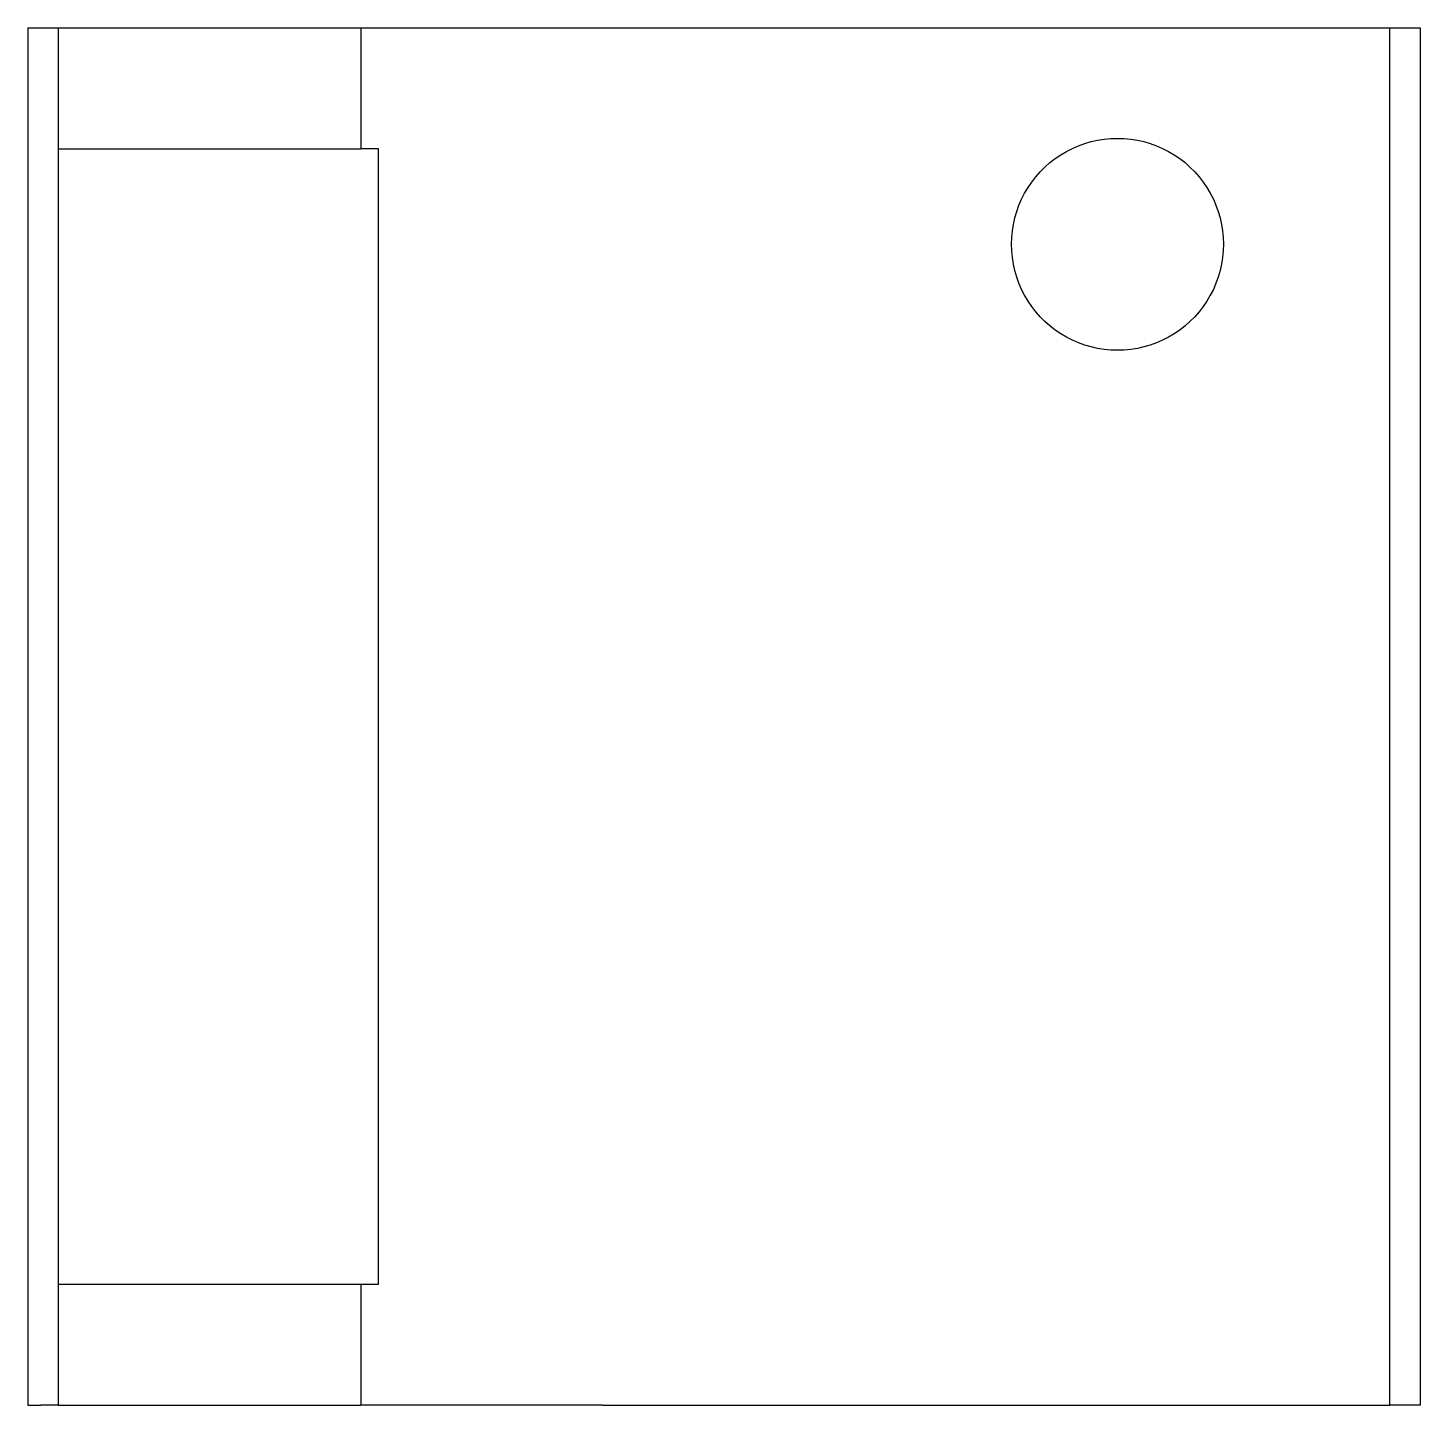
# Model space of a CAD drawing. Header units: metres. Extents: x -46 to 0, y 0 to 45.5.
import ezdxf

# ---------------------------------------------------------------- set-up
doc = ezdxf.new("R2010")
doc.units = ezdxf.units.M

msp = doc.modelspace()

# ---------------------------------------------------------------- linework, layer by layer
for points in [[(-46, 45.5), (-46, 44.59), (-46, 43.68), (-46, 42.77), (-46, 41.86), (-46, 40.95), (-46, 40.04), (-46, 39.13), (-46, 38.22), (-46, 37.31), (-46, 36.4), (-46, 35.49), (-46, 34.58), (-46, 33.67), (-46, 32.76), (-46, 31.85), (-46, 30.94), (-46, 30.03), (-46, 29.12), (-46, 28.21), (-46, 27.3), (-46, 26.39), (-46, 25.48), (-46, 24.57), (-46, 23.66), (-46, 22.75), (-46, 21.84), (-46, 20.93), (-46, 20.02), (-46, 19.11), (-46, 18.2), (-46, 17.29), (-46, 16.38), (-46, 15.47), (-46, 14.56), (-46, 13.65), (-46, 12.74), (-46, 11.83), (-46, 10.92), (-46, 10.01), (-46, 9.1), (-46, 8.19), (-46, 7.28), (-46, 6.37), (-46, 5.46), (-46, 4.55), (-46, 3.64), (-46, 2.73), (-46, 1.82), (-46, 0.91), (-46, 0)], [(-46, 45.5), (-45.999, 45.5), (-45.999, 45.5), (-45.998, 45.5), (-45.997, 45.5), (-45.995, 45.5), (-45.993, 45.5), (-45.991, 45.5), (-45.988, 45.5), (-45.985, 45.5), (-45.982, 45.5), (-45.979, 45.5), (-45.975, 45.5), (-45.97, 45.5), (-45.966, 45.5), (-45.961, 45.5), (-45.955, 45.5), (-45.95, 45.5), (-45.944, 45.5), (-45.937, 45.5), (-45.93, 45.5), (-45.923, 45.5), (-45.916, 45.5), (-45.908, 45.5), (-45.9, 45.5), (-45.892, 45.5), (-45.883, 45.5), (-45.873, 45.5), (-45.864, 45.5), (-45.854, 45.5), (-45.844, 45.5), (-45.834, 45.5), (-45.823, 45.5), (-45.812, 45.5), (-45.8, 45.5), (-45.788, 45.5), (-45.776, 45.5), (-45.764, 45.5), (-45.751, 45.5), (-45.738, 45.5), (-45.724, 45.5), (-45.71, 45.5), (-45.696, 45.5), (-45.682, 45.5), (-45.667, 45.5), (-45.652, 45.5), (-45.636, 45.5), (-45.621, 45.5), (-45.604, 45.5), (-45.588, 45.5), (-45.571, 45.5)], [(-45.571, 45.5), (-45.55, 45.5), (-45.528, 45.5), (-45.506, 45.5), (-45.485, 45.5), (-45.465, 45.5), (-45.444, 45.5), (-45.424, 45.5), (-45.405, 45.5), (-45.386, 45.5), (-45.368, 45.5), (-45.35, 45.5), (-45.332, 45.5), (-45.315, 45.5), (-45.298, 45.5), (-45.282, 45.5), (-45.267, 45.5), (-45.251, 45.5), (-45.236, 45.5), (-45.222, 45.5), (-45.208, 45.5), (-45.194, 45.5), (-45.181, 45.5), (-45.169, 45.5), (-45.156, 45.5), (-45.144, 45.5), (-45.133, 45.5), (-45.123, 45.5), (-45.112, 45.5), (-45.102, 45.5), (-45.093, 45.5), (-45.084, 45.5), (-45.075, 45.5), (-45.067, 45.5), (-45.06, 45.5), (-45.052, 45.5), (-45.046, 45.5), (-45.04, 45.5), (-45.034, 45.5), (-45.028, 45.5), (-45.024, 45.5), (-45.019, 45.5), (-45.015, 45.5), (-45.011, 45.5), (-45.009, 45.5), (-45.006, 45.5), (-45.004, 45.5), (-45.002, 45.5), (-45.002, 45.5), (-45.001, 45.5), (-45, 45.5)], [(-45, 45.5), (-45, 45.42), (-45, 45.34), (-45, 45.26), (-45, 45.18), (-45, 45.1), (-45, 45.02), (-45, 44.94), (-45, 44.86), (-45, 44.78), (-45, 44.7), (-45, 44.62), (-45, 44.54), (-45, 44.46), (-45, 44.38), (-45, 44.3), (-45, 44.22), (-45, 44.14), (-45, 44.06), (-45, 43.98), (-45, 43.9), (-45, 43.82), (-45, 43.74), (-45, 43.66), (-45, 43.58), (-45, 43.5), (-45, 43.42), (-45, 43.34), (-45, 43.26), (-45, 43.18), (-45, 43.1), (-45, 43.02), (-45, 42.94), (-45, 42.86), (-45, 42.78), (-45, 42.7), (-45, 42.62), (-45, 42.54), (-45, 42.46), (-45, 42.38), (-45, 42.3), (-45, 42.22), (-45, 42.14), (-45, 42.06), (-45, 41.98), (-45, 41.9), (-45, 41.82), (-45, 41.74), (-45, 41.66), (-45, 41.58), (-45, 41.5)], [(-45, 45.5), (-44.965, 45.5), (-44.93, 45.5), (-44.895, 45.5), (-44.83, 45.5), (-44.727, 45.5), (-44.623, 45.5), (-44.52, 45.5), (-44.362, 45.5), (-44.195, 45.5), (-44.028, 45.5), (-43.846, 45.5), (-43.624, 45.5), (-43.402, 45.5), (-43.181, 45.5), (-42.928, 45.5), (-42.662, 45.5), (-42.397, 45.5), (-42.127, 45.5), (-41.831, 45.5), (-41.535, 45.5), (-41.239, 45.5), (-40.935, 45.5), (-40.623, 45.5), (-40.312, 45.5), (-40, 45.5), (-39.688, 45.5), (-39.377, 45.5), (-39.065, 45.5), (-38.761, 45.5), (-38.465, 45.5), (-38.169, 45.5), (-37.873, 45.5), (-37.603, 45.5), (-37.338, 45.5), (-37.072, 45.5), (-36.819, 45.5), (-36.598, 45.5), (-36.376, 45.5), (-36.154, 45.5), (-35.972, 45.5), (-35.805, 45.5), (-35.638, 45.5), (-35.48, 45.5), (-35.377, 45.5), (-35.273, 45.5), (-35.17, 45.5), (-35.105, 45.5), (-35.07, 45.5), (-35.035, 45.5), (-35, 45.5)], [(-35, 45.5), (-35, 45.42), (-35, 45.34), (-35, 45.26), (-35, 45.18), (-35, 45.1), (-35, 45.02), (-35, 44.94), (-35, 44.86), (-35, 44.78), (-35, 44.7), (-35, 44.62), (-35, 44.54), (-35, 44.46), (-35, 44.38), (-35, 44.3), (-35, 44.22), (-35, 44.14), (-35, 44.06), (-35, 43.98), (-35, 43.9), (-35, 43.82), (-35, 43.74), (-35, 43.66), (-35, 43.58), (-35, 43.5), (-35, 43.42), (-35, 43.34), (-35, 43.26), (-35, 43.18), (-35, 43.1), (-35, 43.02), (-35, 42.94), (-35, 42.86), (-35, 42.78), (-35, 42.7), (-35, 42.62), (-35, 42.54), (-35, 42.46), (-35, 42.38), (-35, 42.3), (-35, 42.22), (-35, 42.14), (-35, 42.06), (-35, 41.98), (-35, 41.9), (-35, 41.82), (-35, 41.74), (-35, 41.66), (-35, 41.58), (-35, 41.5)], [(-35, 45.5), (-34.986, 45.5), (-34.972, 45.5), (-34.958, 45.5), (-34.932, 45.5), (-34.89, 45.5), (-34.848, 45.5), (-34.805, 45.5), (-34.74, 45.5), (-34.67, 45.5), (-34.601, 45.5), (-34.524, 45.5), (-34.427, 45.5), (-34.331, 45.5), (-34.235, 45.5), (-34.121, 45.5), (-33.999, 45.5), (-33.878, 45.5), (-33.753, 45.5), (-33.608, 45.5), (-33.462, 45.5), (-33.317, 45.5), (-33.159, 45.5), (-32.992, 45.5), (-32.824, 45.5), (-32.657, 45.5), (-32.47, 45.5), (-32.282, 45.5), (-32.095, 45.5), (-31.9, 45.5), (-31.695, 45.5), (-31.49, 45.5), (-31.286, 45.5), (-31.068, 45.5), (-30.848, 45.5), (-30.628, 45.5), (-30.405, 45.5), (-30.173, 45.5), (-29.941, 45.5), (-29.709, 45.5), (-29.47, 45.5), (-29.228, 45.5), (-28.987, 45.5), (-28.745, 45.5), (-28.497, 45.5), (-28.249, 45.5), (-28.002, 45.5), (-27.752, 45.5), (-27.502, 45.5), (-27.251, 45.5), (-27, 45.5)], [(-27, 45.5), (-26.48, 45.5), (-25.96, 45.5), (-25.44, 45.5), (-24.92, 45.5), (-24.4, 45.5), (-23.88, 45.5), (-23.36, 45.5), (-22.84, 45.5), (-22.32, 45.5), (-21.8, 45.5), (-21.28, 45.5), (-20.76, 45.5), (-20.24, 45.5), (-19.72, 45.5), (-19.2, 45.5), (-18.68, 45.5), (-18.16, 45.5), (-17.64, 45.5), (-17.12, 45.5), (-16.6, 45.5), (-16.08, 45.5), (-15.56, 45.5), (-15.04, 45.5), (-14.52, 45.5), (-14, 45.5), (-13.48, 45.5), (-12.96, 45.5), (-12.44, 45.5), (-11.92, 45.5), (-11.4, 45.5), (-10.88, 45.5), (-10.36, 45.5), (-9.84, 45.5), (-9.32, 45.5), (-8.8, 45.5), (-8.28, 45.5), (-7.76, 45.5), (-7.24, 45.5), (-6.72, 45.5), (-6.2, 45.5), (-5.68, 45.5), (-5.16, 45.5), (-4.64, 45.5), (-4.12, 45.5), (-3.6, 45.5), (-3.08, 45.5), (-2.56, 45.5), (-2.04, 45.5), (-1.52, 45.5), (-1, 45.5)], [(-1, 0), (-1, 0.91), (-1, 1.82), (-1, 2.73), (-1, 3.64), (-1, 4.55), (-1, 5.46), (-1, 6.37), (-1, 7.28), (-1, 8.19), (-1, 9.1), (-1, 10.01), (-1, 10.92), (-1, 11.83), (-1, 12.74), (-1, 13.65), (-1, 14.56), (-1, 15.47), (-1, 16.38), (-1, 17.29), (-1, 18.2), (-1, 19.11), (-1, 20.02), (-1, 20.93), (-1, 21.84), (-1, 22.75), (-1, 23.66), (-1, 24.57), (-1, 25.48), (-1, 26.39), (-1, 27.3), (-1, 28.21), (-1, 29.12), (-1, 30.03), (-1, 30.94), (-1, 31.85), (-1, 32.76), (-1, 33.67), (-1, 34.58), (-1, 35.49), (-1, 36.4), (-1, 37.31), (-1, 38.22), (-1, 39.13), (-1, 40.04), (-1, 40.95), (-1, 41.86), (-1, 42.77), (-1, 43.68), (-1, 44.59), (-1, 45.5)], [(-1, 45.5), (-0.98, 45.5), (-0.96, 45.5), (-0.94, 45.5), (-0.92, 45.5), (-0.9, 45.5), (-0.88, 45.5), (-0.86, 45.5), (-0.84, 45.5), (-0.82, 45.5), (-0.8, 45.5), (-0.78, 45.5), (-0.76, 45.5), (-0.74, 45.5), (-0.72, 45.5), (-0.7, 45.5), (-0.68, 45.5), (-0.66, 45.5), (-0.64, 45.5), (-0.62, 45.5), (-0.6, 45.5), (-0.58, 45.5), (-0.56, 45.5), (-0.54, 45.5), (-0.52, 45.5), (-0.5, 45.5), (-0.48, 45.5), (-0.46, 45.5), (-0.44, 45.5), (-0.42, 45.5), (-0.4, 45.5), (-0.38, 45.5), (-0.36, 45.5), (-0.34, 45.5), (-0.32, 45.5), (-0.3, 45.5), (-0.28, 45.5), (-0.26, 45.5), (-0.24, 45.5), (-0.22, 45.5), (-0.2, 45.5), (-0.18, 45.5), (-0.16, 45.5), (-0.14, 45.5), (-0.12, 45.5), (-0.1, 45.5), (-0.08, 45.5), (-0.06, 45.5), (-0.04, 45.5), (-0.02, 45.5), (0, 45.5)], [(0, 45.5), (0, 44.59), (0, 43.68), (0, 42.77), (0, 41.86), (0, 40.95), (0, 40.04), (0, 39.13), (0, 38.22), (0, 37.31), (0, 36.4), (0, 35.49), (0, 34.58), (0, 33.67), (0, 32.76), (0, 31.85), (0, 30.94), (0, 30.03), (0, 29.12), (0, 28.21), (0, 27.3), (0, 26.39), (0, 25.48), (0, 24.57), (0, 23.66), (0, 22.75), (0, 21.84), (0, 20.93), (0, 20.02), (0, 19.11), (0, 18.2), (0, 17.29), (0, 16.38), (0, 15.47), (0, 14.56), (0, 13.65), (0, 12.74), (0, 11.83), (0, 10.92), (0, 10.01), (0, 9.1), (0, 8.19), (0, 7.28), (0, 6.37), (0, 5.46), (0, 4.55), (0, 3.64), (0, 2.73), (0, 1.82), (0, 0.91), (0, 0)], [(-45, 41.5), (-45, 40.75), (-45, 40), (-45, 39.25), (-45, 38.5), (-45, 37.75), (-45, 37), (-45, 36.25), (-45, 35.5), (-45, 34.75), (-45, 34), (-45, 33.25), (-45, 32.5), (-45, 31.75), (-45, 31), (-45, 30.25), (-45, 29.5), (-45, 28.75), (-45, 28), (-45, 27.25), (-45, 26.5), (-45, 25.75), (-45, 25), (-45, 24.25), (-45, 23.5), (-45, 22.75), (-45, 22), (-45, 21.25), (-45, 20.5), (-45, 19.75), (-45, 19), (-45, 18.25), (-45, 17.5), (-45, 16.75), (-45, 16), (-45, 15.25), (-45, 14.5), (-45, 13.75), (-45, 13), (-45, 12.25), (-45, 11.5), (-45, 10.75), (-45, 10), (-45, 9.25), (-45, 8.5), (-45, 7.75), (-45, 7), (-45, 6.25), (-45, 5.5), (-45, 4.75), (-45, 4)], [(-45, 41.5), (-44.965, 41.5), (-44.93, 41.5), (-44.895, 41.5), (-44.83, 41.5), (-44.727, 41.5), (-44.623, 41.5), (-44.52, 41.5), (-44.362, 41.5), (-44.195, 41.5), (-44.028, 41.5), (-43.846, 41.5), (-43.624, 41.5), (-43.402, 41.5), (-43.181, 41.5), (-42.928, 41.5), (-42.662, 41.5), (-42.397, 41.5), (-42.127, 41.5), (-41.831, 41.5), (-41.535, 41.5), (-41.239, 41.5), (-40.935, 41.5), (-40.623, 41.5), (-40.312, 41.5), (-40, 41.5), (-39.688, 41.5), (-39.377, 41.5), (-39.065, 41.5), (-38.761, 41.5), (-38.465, 41.5), (-38.169, 41.5), (-37.873, 41.5), (-37.603, 41.5), (-37.338, 41.5), (-37.072, 41.5), (-36.819, 41.5), (-36.598, 41.5), (-36.376, 41.5), (-36.154, 41.5), (-35.972, 41.5), (-35.805, 41.5), (-35.638, 41.5), (-35.48, 41.5), (-35.377, 41.5), (-35.273, 41.5), (-35.17, 41.5), (-35.105, 41.5), (-35.07, 41.5), (-35.035, 41.5), (-35, 41.5)], [(-34.416, 41.5), (-34.438, 41.5), (-34.461, 41.5), (-34.483, 41.5), (-34.505, 41.5), (-34.525, 41.5), (-34.546, 41.5), (-34.567, 41.5), (-34.586, 41.5), (-34.605, 41.5), (-34.624, 41.5), (-34.643, 41.5), (-34.66, 41.5), (-34.678, 41.5), (-34.695, 41.5), (-34.712, 41.5), (-34.728, 41.5), (-34.743, 41.5), (-34.759, 41.5), (-34.773, 41.5), (-34.787, 41.5), (-34.802, 41.5), (-34.815, 41.5), (-34.828, 41.5), (-34.84, 41.5), (-34.853, 41.5), (-34.864, 41.5), (-34.875, 41.5), (-34.885, 41.5), (-34.896, 41.5), (-34.905, 41.5), (-34.914, 41.5), (-34.923, 41.5), (-34.931, 41.5), (-34.939, 41.5), (-34.946, 41.5), (-34.953, 41.5), (-34.959, 41.5), (-34.965, 41.5), (-34.971, 41.5), (-34.976, 41.5), (-34.98, 41.5), (-34.984, 41.5), (-34.988, 41.5), (-34.991, 41.5), (-34.993, 41.5), (-34.996, 41.5), (-34.997, 41.5), (-34.998, 41.5), (-34.999, 41.5), (-35, 41.5)], [(-34.416, 4), (-34.416, 4.75), (-34.416, 5.5), (-34.416, 6.25), (-34.416, 7), (-34.416, 7.75), (-34.416, 8.5), (-34.416, 9.25), (-34.416, 10), (-34.416, 10.75), (-34.416, 11.5), (-34.416, 12.25), (-34.416, 13), (-34.416, 13.75), (-34.416, 14.5), (-34.416, 15.25), (-34.416, 16), (-34.416, 16.75), (-34.416, 17.5), (-34.416, 18.25), (-34.416, 19), (-34.416, 19.75), (-34.416, 20.5), (-34.416, 21.25), (-34.416, 22), (-34.416, 22.75), (-34.416, 23.5), (-34.416, 24.25), (-34.416, 25), (-34.416, 25.75), (-34.416, 26.5), (-34.416, 27.25), (-34.416, 28), (-34.416, 28.75), (-34.416, 29.5), (-34.416, 30.25), (-34.416, 31), (-34.416, 31.75), (-34.416, 32.5), (-34.416, 33.25), (-34.416, 34), (-34.416, 34.75), (-34.416, 35.5), (-34.416, 36.25), (-34.416, 37), (-34.416, 37.75), (-34.416, 38.5), (-34.416, 39.25), (-34.416, 40), (-34.416, 40.75), (-34.416, 41.5)], [(-13.5, 38.35), (-13.493, 38.57), (-13.472, 38.789), (-13.438, 39.006), (-13.39, 39.22), (-13.329, 39.432), (-13.254, 39.638), (-13.167, 39.84), (-13.067, 40.036), (-12.955, 40.225), (-12.832, 40.407), (-12.697, 40.581), (-12.551, 40.746), (-12.396, 40.901), (-12.231, 41.047), (-12.057, 41.182), (-11.875, 41.305), (-11.686, 41.417), (-11.49, 41.517), (-11.288, 41.604), (-11.082, 41.679), (-10.87, 41.74), (-10.656, 41.788), (-10.439, 41.822), (-10.22, 41.843), (-10, 41.85), (-9.78, 41.843), (-9.561, 41.822), (-9.344, 41.788), (-9.13, 41.74), (-8.918, 41.679), (-8.712, 41.604), (-8.51, 41.517), (-8.314, 41.417), (-8.125, 41.305), (-7.943, 41.182), (-7.769, 41.047), (-7.604, 40.901), (-7.449, 40.746), (-7.303, 40.581), (-7.168, 40.407), (-7.045, 40.225), (-6.933, 40.036), (-6.833, 39.84), (-6.746, 39.638), (-6.671, 39.432), (-6.61, 39.22), (-6.562, 39.006), (-6.528, 38.789), (-6.507, 38.57), (-6.5, 38.35)], [(-6.5, 38.35), (-6.507, 38.13), (-6.528, 37.911), (-6.562, 37.694), (-6.61, 37.48), (-6.671, 37.268), (-6.746, 37.062), (-6.833, 36.86), (-6.933, 36.664), (-7.045, 36.475), (-7.168, 36.293), (-7.303, 36.119), (-7.449, 35.954), (-7.604, 35.799), (-7.769, 35.653), (-7.943, 35.518), (-8.125, 35.395), (-8.314, 35.283), (-8.51, 35.183), (-8.712, 35.096), (-8.918, 35.021), (-9.13, 34.96), (-9.344, 34.912), (-9.561, 34.878), (-9.78, 34.857), (-10, 34.85), (-10.22, 34.857), (-10.439, 34.878), (-10.656, 34.912), (-10.87, 34.96), (-11.082, 35.021), (-11.288, 35.096), (-11.49, 35.183), (-11.686, 35.283), (-11.875, 35.395), (-12.057, 35.518), (-12.231, 35.653), (-12.396, 35.799), (-12.551, 35.954), (-12.697, 36.119), (-12.832, 36.293), (-12.955, 36.475), (-13.067, 36.664), (-13.167, 36.86), (-13.254, 37.062), (-13.329, 37.268), (-13.39, 37.48), (-13.438, 37.694), (-13.472, 37.911), (-13.493, 38.13), (-13.5, 38.35)], [(-45, 4), (-45, 3.92), (-45, 3.84), (-45, 3.76), (-45, 3.68), (-45, 3.6), (-45, 3.52), (-45, 3.44), (-45, 3.36), (-45, 3.28), (-45, 3.2), (-45, 3.12), (-45, 3.04), (-45, 2.96), (-45, 2.88), (-45, 2.8), (-45, 2.72), (-45, 2.64), (-45, 2.56), (-45, 2.48), (-45, 2.4), (-45, 2.32), (-45, 2.24), (-45, 2.16), (-45, 2.08), (-45, 2), (-45, 1.92), (-45, 1.84), (-45, 1.76), (-45, 1.68), (-45, 1.6), (-45, 1.52), (-45, 1.44), (-45, 1.36), (-45, 1.28), (-45, 1.2), (-45, 1.12), (-45, 1.04), (-45, 0.96), (-45, 0.88), (-45, 0.8), (-45, 0.72), (-45, 0.64), (-45, 0.56), (-45, 0.48), (-45, 0.4), (-45, 0.32), (-45, 0.24), (-45, 0.16), (-45, 0.08), (-45, 0)], [(-45, 4), (-44.965, 4), (-44.93, 4), (-44.895, 4), (-44.83, 4), (-44.727, 4), (-44.623, 4), (-44.52, 4), (-44.362, 4), (-44.195, 4), (-44.028, 4), (-43.846, 4), (-43.624, 4), (-43.402, 4), (-43.181, 4), (-42.928, 4), (-42.662, 4), (-42.397, 4), (-42.127, 4), (-41.831, 4), (-41.535, 4), (-41.239, 4), (-40.935, 4), (-40.623, 4), (-40.312, 4), (-40, 4), (-39.688, 4), (-39.377, 4), (-39.065, 4), (-38.761, 4), (-38.465, 4), (-38.169, 4), (-37.873, 4), (-37.603, 4), (-37.338, 4), (-37.072, 4), (-36.819, 4), (-36.598, 4), (-36.376, 4), (-36.154, 4), (-35.972, 4), (-35.805, 4), (-35.638, 4), (-35.48, 4), (-35.377, 4), (-35.273, 4), (-35.17, 4), (-35.105, 4), (-35.07, 4), (-35.035, 4), (-35, 4)], [(-35, 4), (-35, 3.92), (-35, 3.84), (-35, 3.76), (-35, 3.68), (-35, 3.6), (-35, 3.52), (-35, 3.44), (-35, 3.36), (-35, 3.28), (-35, 3.2), (-35, 3.12), (-35, 3.04), (-35, 2.96), (-35, 2.88), (-35, 2.8), (-35, 2.72), (-35, 2.64), (-35, 2.56), (-35, 2.48), (-35, 2.4), (-35, 2.32), (-35, 2.24), (-35, 2.16), (-35, 2.08), (-35, 2), (-35, 1.92), (-35, 1.84), (-35, 1.76), (-35, 1.68), (-35, 1.6), (-35, 1.52), (-35, 1.44), (-35, 1.36), (-35, 1.28), (-35, 1.2), (-35, 1.12), (-35, 1.04), (-35, 0.96), (-35, 0.88), (-35, 0.8), (-35, 0.72), (-35, 0.64), (-35, 0.56), (-35, 0.48), (-35, 0.4), (-35, 0.32), (-35, 0.24), (-35, 0.16), (-35, 0.08), (-35, 0)], [(-35, 4), (-34.999, 4), (-34.998, 4), (-34.997, 4), (-34.996, 4), (-34.993, 4), (-34.991, 4), (-34.988, 4), (-34.984, 4), (-34.98, 4), (-34.976, 4), (-34.971, 4), (-34.965, 4), (-34.959, 4), (-34.953, 4), (-34.946, 4), (-34.939, 4), (-34.931, 4), (-34.923, 4), (-34.914, 4), (-34.905, 4), (-34.896, 4), (-34.885, 4), (-34.875, 4), (-34.864, 4), (-34.853, 4), (-34.84, 4), (-34.828, 4), (-34.815, 4), (-34.802, 4), (-34.787, 4), (-34.773, 4), (-34.759, 4), (-34.743, 4), (-34.728, 4), (-34.712, 4), (-34.695, 4), (-34.678, 4), (-34.66, 4), (-34.643, 4), (-34.624, 4), (-34.605, 4), (-34.586, 4), (-34.567, 4), (-34.546, 4), (-34.525, 4), (-34.505, 4), (-34.483, 4), (-34.461, 4), (-34.438, 4), (-34.416, 4)], [(-46, 0), (-45.999, 0), (-45.999, 0), (-45.998, 0), (-45.997, 0), (-45.995, 0), (-45.993, 0), (-45.991, 0), (-45.988, 0), (-45.985, 0), (-45.982, 0), (-45.979, 0), (-45.975, 0), (-45.97, 0), (-45.966, 0), (-45.961, 0), (-45.955, 0), (-45.95, 0), (-45.944, 0), (-45.937, 0), (-45.93, 0), (-45.923, 0), (-45.916, 0), (-45.908, 0), (-45.9, 0), (-45.892, 0), (-45.883, 0), (-45.873, 0), (-45.864, 0), (-45.854, 0), (-45.844, 0), (-45.834, 0), (-45.823, 0), (-45.812, 0), (-45.8, 0), (-45.788, 0), (-45.776, 0), (-45.764, 0), (-45.751, 0), (-45.738, 0), (-45.724, 0), (-45.71, 0), (-45.696, 0), (-45.682, 0), (-45.667, 0), (-45.652, 0), (-45.636, 0), (-45.621, 0), (-45.604, 0), (-45.588, 0), (-45.571, 0)], [(-45, 0), (-45.001, 0), (-45.002, 0), (-45.002, 0), (-45.004, 0), (-45.006, 0), (-45.009, 0), (-45.011, 0), (-45.015, 0), (-45.019, 0), (-45.024, 0), (-45.028, 0), (-45.034, 0), (-45.04, 0), (-45.046, 0), (-45.052, 0), (-45.06, 0), (-45.067, 0), (-45.075, 0), (-45.084, 0), (-45.093, 0), (-45.102, 0), (-45.112, 0), (-45.123, 0), (-45.133, 0), (-45.144, 0), (-45.156, 0), (-45.169, 0), (-45.181, 0), (-45.194, 0), (-45.208, 0), (-45.222, 0), (-45.236, 0), (-45.251, 0), (-45.267, 0), (-45.282, 0), (-45.298, 0), (-45.315, 0), (-45.332, 0), (-45.35, 0), (-45.368, 0), (-45.386, 0), (-45.405, 0), (-45.424, 0), (-45.444, 0), (-45.465, 0), (-45.485, 0), (-45.506, 0), (-45.528, 0), (-45.55, 0), (-45.571, 0)], [(-45, 0), (-44.965, 0), (-44.93, 0), (-44.895, 0), (-44.83, 0), (-44.727, 0), (-44.623, 0), (-44.52, 0), (-44.362, 0), (-44.195, 0), (-44.028, 0), (-43.846, 0), (-43.624, 0), (-43.402, 0), (-43.181, 0), (-42.928, 0), (-42.662, 0), (-42.397, 0), (-42.127, 0), (-41.831, 0), (-41.535, 0), (-41.239, 0), (-40.935, 0), (-40.623, 0), (-40.312, 0), (-40, 0), (-39.688, 0), (-39.377, 0), (-39.065, 0), (-38.761, 0), (-38.465, 0), (-38.169, 0), (-37.873, 0), (-37.603, 0), (-37.338, 0), (-37.072, 0), (-36.819, 0), (-36.598, 0), (-36.376, 0), (-36.154, 0), (-35.972, 0), (-35.805, 0), (-35.638, 0), (-35.48, 0), (-35.377, 0), (-35.273, 0), (-35.17, 0), (-35.105, 0), (-35.07, 0), (-35.035, 0), (-35, 0)], [(-27, 0), (-27.251, 0), (-27.502, 0), (-27.752, 0), (-28.002, 0), (-28.249, 0), (-28.497, 0), (-28.745, 0), (-28.987, 0), (-29.228, 0), (-29.47, 0), (-29.709, 0), (-29.941, 0), (-30.173, 0), (-30.405, 0), (-30.628, 0), (-30.848, 0), (-31.068, 0), (-31.286, 0), (-31.49, 0), (-31.695, 0), (-31.9, 0), (-32.095, 0), (-32.282, 0), (-32.47, 0), (-32.657, 0), (-32.824, 0), (-32.992, 0), (-33.159, 0), (-33.317, 0), (-33.462, 0), (-33.608, 0), (-33.753, 0), (-33.878, 0), (-33.999, 0), (-34.121, 0), (-34.235, 0), (-34.331, 0), (-34.427, 0), (-34.524, 0), (-34.601, 0), (-34.67, 0), (-34.74, 0), (-34.805, 0), (-34.848, 0), (-34.89, 0), (-34.932, 0), (-34.958, 0), (-34.972, 0), (-34.986, 0), (-35, 0)], [(-27, 0), (-26.48, 0), (-25.96, 0), (-25.44, 0), (-24.92, 0), (-24.4, 0), (-23.88, 0), (-23.36, 0), (-22.84, 0), (-22.32, 0), (-21.8, 0), (-21.28, 0), (-20.76, 0), (-20.24, 0), (-19.72, 0), (-19.2, 0), (-18.68, 0), (-18.16, 0), (-17.64, 0), (-17.12, 0), (-16.6, 0), (-16.08, 0), (-15.56, 0), (-15.04, 0), (-14.52, 0), (-14, 0), (-13.48, 0), (-12.96, 0), (-12.44, 0), (-11.92, 0), (-11.4, 0), (-10.88, 0), (-10.36, 0), (-9.84, 0), (-9.32, 0), (-8.8, 0), (-8.28, 0), (-7.76, 0), (-7.24, 0), (-6.72, 0), (-6.2, 0), (-5.68, 0), (-5.16, 0), (-4.64, 0), (-4.12, 0), (-3.6, 0), (-3.08, 0), (-2.56, 0), (-2.04, 0), (-1.52, 0), (-1, 0)], [(0, 0), (-0.02, 0), (-0.04, 0), (-0.06, 0), (-0.08, 0), (-0.1, 0), (-0.12, 0), (-0.14, 0), (-0.16, 0), (-0.18, 0), (-0.2, 0), (-0.22, 0), (-0.24, 0), (-0.26, 0), (-0.28, 0), (-0.3, 0), (-0.32, 0), (-0.34, 0), (-0.36, 0), (-0.38, 0), (-0.4, 0), (-0.42, 0), (-0.44, 0), (-0.46, 0), (-0.48, 0), (-0.5, 0), (-0.52, 0), (-0.54, 0), (-0.56, 0), (-0.58, 0), (-0.6, 0), (-0.62, 0), (-0.64, 0), (-0.66, 0), (-0.68, 0), (-0.7, 0), (-0.72, 0), (-0.74, 0), (-0.76, 0), (-0.78, 0), (-0.8, 0), (-0.82, 0), (-0.84, 0), (-0.86, 0), (-0.88, 0), (-0.9, 0), (-0.92, 0), (-0.94, 0), (-0.96, 0), (-0.98, 0), (-1, 0)]]:
    msp.add_lwpolyline(points)

doc.saveas('drawing.dxf')
